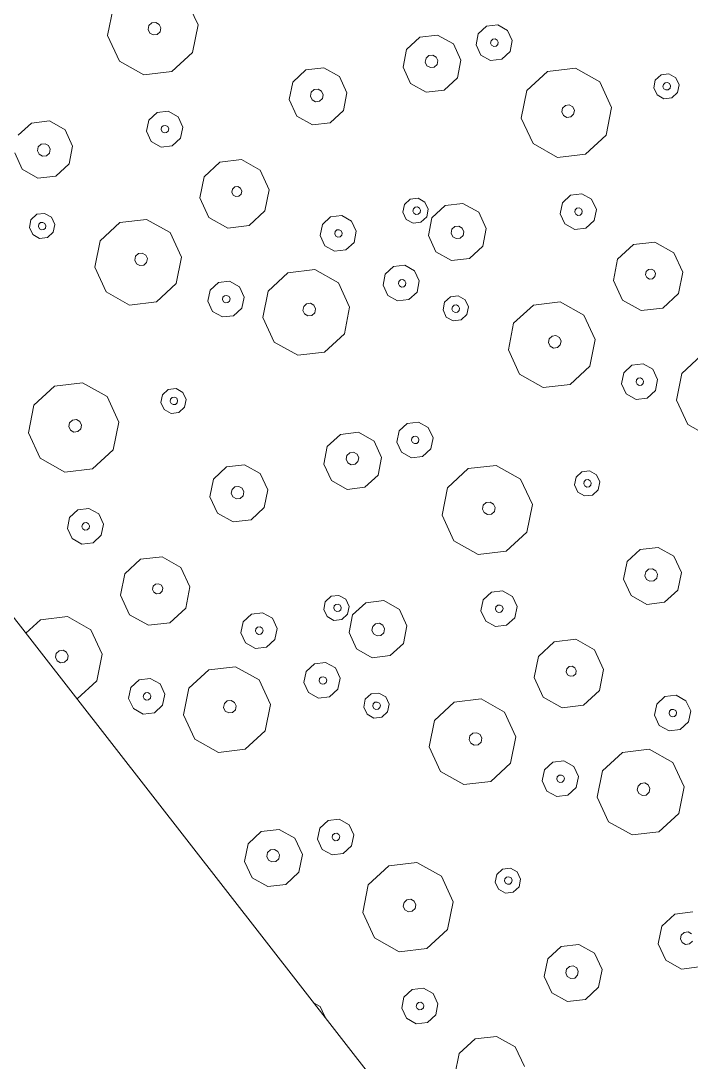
# Model space of a CAD drawing. Header units: metres. Extents: x -2858 to 512, y -1995 to 1252.
# Drawn here: x -585.056 to -582.11, y 432.492 to 437.07 of the extents above; entities that cross this region are included whole.
import ezdxf
from ezdxf.lldxf.tags import DXFTag

# ---------------------------------------------------------------- set-up
doc = ezdxf.new("R2010")
doc.units = ezdxf.units.M
doc.layers.add('Calque commun', color=7, linetype='Continuous')
doc.layers.add('Calque11', color=7, linetype='Continuous')
tags = doc.linetypes.add('HIDDENX2', pattern=[0.75, 0.5, -0.25]).pattern_tags.tags
tags[6:7] = [DXFTag(74, 4), DXFTag(75, 0), DXFTag(340, '0'), DXFTag(46, 1.0), DXFTag(50, 0.0), DXFTag(44, 0.0), DXFTag(45, 0.0)]
tags[4:5] = [DXFTag(74, 4), DXFTag(75, 0), DXFTag(340, '0'), DXFTag(46, 1.0), DXFTag(50, 0.0), DXFTag(44, 0.0), DXFTag(45, 0.0)]

# ---------------------------------------------------------------- blocks, each defined once
blk = doc.blocks.new('geometrebondepartleger')
at = {"layer": 'Calque11', "color": 7, "linetype": 'Continuous', "lineweight": 9}
blk.add_line((150.3457, 147.4392, 79), (130.1803, 35.9078, 79), dxfattribs=at)
blk = doc.blocks.new('pattern')
at = {"layer": 'Calque commun', "color": 54, "linetype": 'Continuous', "lineweight": 9}
for p, q in [((60.1926, 33.9875), (60.2519, 33.9351)), ((60.2519, 33.9351), (60.2691, 33.8579)), ((60.1291, 33.8895), (60.1463, 33.8878)), ((60.1463, 33.8878), (60.1593, 33.8764)), ((60.1111, 33.8479), (60.1073, 33.8648)), ((60.124, 33.8365), (60.1111, 33.8479)), ((60.1413, 33.8348), (60.124, 33.8365)), ((60.1562, 33.8436), (60.1413, 33.8348)), ((60.163, 33.8595), (60.1562, 33.8436)), ((60.1593, 33.8764), (60.163, 33.8595)), ((60.2691, 33.8579), (60.2377, 33.7853)), ((60.0908, 33.7526), (60.0315, 33.805)), ((60.1696, 33.7451), (60.0908, 33.7526)), ((60.2377, 33.7853), (60.1696, 33.7451)), ((60.4863, 33.6772), (60.5545, 33.7174)), ((60.5545, 33.7174), (60.6332, 33.7099)), ((60.6332, 33.7099), (60.6925, 33.6575)), ((60.9942, 33.6197), (61.032, 33.7068)), ((60.4549, 33.6046), (60.4863, 33.6772)), ((60.6925, 33.6575), (60.7097, 33.5803)), ((60.4721, 33.5274), (60.4549, 33.6046)), ((60.5553, 33.5888), (60.5622, 33.6046)), ((60.5622, 33.6046), (60.5771, 33.6134)), ((60.5771, 33.6134), (60.5943, 33.6118)), ((60.5943, 33.6118), (60.6073, 33.6003)), ((61.0149, 33.5271), (60.9942, 33.6197)), ((60.5591, 33.5719), (60.5553, 33.5888)), ((60.572, 33.5604), (60.5591, 33.5719)), ((60.5893, 33.5588), (60.572, 33.5604)), ((60.6042, 33.5676), (60.5893, 33.5588)), ((60.611, 33.5834), (60.6042, 33.5676)), ((60.6073, 33.6003), (60.611, 33.5834)), ((60.7097, 33.5803), (60.6783, 33.5077)), ((60.5314, 33.475), (60.4721, 33.5274)), ((61.086, 33.4642), (61.0149, 33.5271)), ((59.6479, 33.4096), (59.7501, 33.4699)), ((59.7501, 33.4699), (59.8682, 33.4587)), ((60.6101, 33.4675), (60.5314, 33.475)), ((60.6783, 33.5077), (60.6101, 33.4675)), ((61.2623, 33.5035), (61.1805, 33.4552)), ((59.8682, 33.4587), (59.9571, 33.3802)), ((61.1805, 33.4552), (61.086, 33.4642)), ((59.6007, 33.3008), (59.6479, 33.4096)), ((59.9571, 33.3802), (59.9829, 33.2643)), ((59.6265, 33.1849), (59.6007, 33.3008)), ((59.746, 33.2865), (59.7528, 33.3024)), ((59.7497, 33.2696), (59.746, 33.2865)), ((59.7528, 33.3024), (59.7677, 33.3112)), ((59.7677, 33.3112), (59.785, 33.3096)), ((59.785, 33.3096), (59.798, 33.2981)), ((59.798, 33.2981), (59.8017, 33.2812)), ((59.7627, 33.2582), (59.7497, 33.2696)), ((59.7799, 33.2566), (59.7627, 33.2582)), ((59.7948, 33.2654), (59.7799, 33.2566)), ((59.8017, 33.2812), (59.7948, 33.2654)), ((59.9829, 33.2643), (59.9357, 33.1555)), ((61.0602, 33.1941), (61.0799, 33.2395)), ((61.0799, 33.2395), (61.1224, 33.2646)), ((61.1224, 33.2646), (61.1717, 33.2599)), ((61.1717, 33.2599), (61.2087, 33.2272)), ((59.3598, 33.1632), (59.3794, 33.2086)), ((59.3794, 33.2086), (59.422, 33.2337)), ((59.422, 33.2337), (59.4712, 33.229)), ((59.4712, 33.229), (59.5083, 33.1963)), ((59.5083, 33.1963), (59.519, 33.148)), ((61.0709, 33.1459), (61.0602, 33.1941)), ((61.1224, 33.189), (61.1265, 33.1985)), ((61.1265, 33.1985), (61.1355, 33.2038)), ((61.1355, 33.2038), (61.1458, 33.2028)), ((61.1458, 33.2028), (61.1536, 33.196)), ((61.1536, 33.196), (61.1558, 33.1858)), ((61.2087, 33.2272), (61.2195, 33.179)), ((59.3705, 33.1149), (59.3598, 33.1632)), ((59.422, 33.1581), (59.4261, 33.1676)), ((59.4242, 33.1479), (59.422, 33.1581)), ((59.432, 33.1411), (59.4242, 33.1479)), ((59.4261, 33.1676), (59.435, 33.1729)), ((59.435, 33.1729), (59.4454, 33.1719)), ((59.4454, 33.1719), (59.4531, 33.165)), ((59.4554, 33.1549), (59.4513, 33.1454)), ((59.4531, 33.165), (59.4554, 33.1549)), ((59.519, 33.148), (59.4994, 33.1027)), ((59.7154, 33.1064), (59.6265, 33.1849)), ((59.9357, 33.1555), (59.8336, 33.0951)), ((60.4291, 33.1447), (60.4589, 33.1623)), ((60.4589, 33.1623), (60.4934, 33.159)), ((60.4934, 33.159), (60.5193, 33.1361)), ((61.1246, 33.1789), (61.1224, 33.189)), ((61.1324, 33.172), (61.1246, 33.1789)), ((61.1428, 33.171), (61.1324, 33.172)), ((61.1517, 33.1763), (61.1428, 33.171)), ((61.1558, 33.1858), (61.1517, 33.1763)), ((61.2195, 33.179), (61.1998, 33.1336)), ((59.4076, 33.0822), (59.3705, 33.1149)), ((59.4423, 33.1401), (59.432, 33.1411)), ((59.4513, 33.1454), (59.4423, 33.1401)), ((59.4994, 33.1027), (59.4568, 33.0775)), ((59.8336, 33.0951), (59.7154, 33.1064)), ((60.4153, 33.1129), (60.4291, 33.1447)), ((60.4229, 33.0791), (60.4153, 33.1129)), ((60.4531, 33.1101), (60.4573, 33.1196)), ((60.4554, 33.0999), (60.4531, 33.1101)), ((60.4573, 33.1196), (60.4662, 33.1249)), ((60.4662, 33.1249), (60.4765, 33.1239)), ((60.4765, 33.1239), (60.4843, 33.117)), ((60.4866, 33.1069), (60.4824, 33.0973)), ((60.4843, 33.117), (60.4866, 33.1069)), ((60.5268, 33.1023), (60.5131, 33.0705)), ((60.5193, 33.1361), (60.5268, 33.1023)), ((61.108, 33.1132), (61.0709, 33.1459)), ((61.1572, 33.1085), (61.108, 33.1132)), ((61.1998, 33.1336), (61.1572, 33.1085)), ((59.4568, 33.0775), (59.4076, 33.0822)), ((59.9237, 33.0336), (59.9663, 33.0587)), ((59.9663, 33.0587), (60.0155, 33.054)), ((60.4488, 33.0562), (60.4229, 33.0791)), ((60.4833, 33.0529), (60.4488, 33.0562)), ((60.4632, 33.0931), (60.4554, 33.0999)), ((60.4735, 33.0921), (60.4632, 33.0931)), ((60.4824, 33.0973), (60.4735, 33.0921)), ((60.5131, 33.0705), (60.4833, 33.0529)), ((59.9041, 32.9882), (59.9237, 33.0336)), ((60.0155, 33.054), (60.0526, 33.0213)), ((60.0526, 33.0213), (60.0634, 32.9731)), ((60.7008, 32.9903), (60.8073, 33.0532)), ((60.8073, 33.0532), (60.9303, 33.0414)), ((60.9303, 33.0414), (61.023, 32.9596)), ((59.9148, 32.94), (59.9041, 32.9882)), ((59.9663, 32.9831), (59.9704, 32.9926)), ((59.9685, 32.973), (59.9663, 32.9831)), ((59.9763, 32.9661), (59.9685, 32.973)), ((59.9704, 32.9926), (59.9793, 32.9979)), ((59.9866, 32.9651), (59.9763, 32.9661)), ((59.9793, 32.9979), (59.9897, 32.9969)), ((59.9956, 32.9704), (59.9866, 32.9651)), ((59.9897, 32.9969), (59.9975, 32.9901)), ((59.9997, 32.9799), (59.9956, 32.9704)), ((59.9975, 32.9901), (59.9997, 32.9799)), ((60.0634, 32.9731), (60.0437, 32.9277)), ((60.6517, 32.8769), (60.7008, 32.9903)), ((59.9519, 32.9073), (59.9148, 32.94)), ((60.0437, 32.9277), (60.0011, 32.9026)), ((61.023, 32.9596), (61.0498, 32.839)), ((60.0011, 32.9026), (59.9519, 32.9073)), ((60.6785, 32.7563), (60.6517, 32.8769)), ((60.8129, 32.8612), (60.8198, 32.8771)), ((60.8198, 32.8771), (60.8346, 32.8859)), ((60.8346, 32.8859), (60.8519, 32.8842)), ((60.8519, 32.8842), (60.8648, 32.8728)), ((60.8648, 32.8728), (60.8686, 32.8559)), ((61.434, 32.8623), (61.4546, 32.9099)), ((59.4988, 32.8016), (59.5805, 32.8499)), ((59.5805, 32.8499), (59.6751, 32.8409)), ((59.6751, 32.8409), (59.7462, 32.778)), ((60.8166, 32.8443), (60.8129, 32.8612)), ((60.8296, 32.8328), (60.8166, 32.8443)), ((60.8468, 32.8312), (60.8296, 32.8328)), ((60.8617, 32.84), (60.8468, 32.8312)), ((60.8686, 32.8559), (60.8617, 32.84)), ((61.0498, 32.839), (61.0007, 32.7256)), ((61.4406, 32.8325), (61.434, 32.8623)), ((58.9532, 32.772), (59.0213, 32.8122)), ((59.0213, 32.8122), (59.1, 32.8047)), ((59.1, 32.8047), (59.1594, 32.7523)), ((59.461, 32.7145), (59.4988, 32.8016)), ((58.9217, 32.6994), (58.9532, 32.772)), ((59.1594, 32.7523), (59.1765, 32.6751)), ((59.7462, 32.778), (59.7669, 32.6854)), ((59.9763, 32.7117), (60.0785, 32.772)), ((60.0785, 32.772), (60.1967, 32.7607)), ((60.1967, 32.7607), (60.2856, 32.6822)), ((60.7712, 32.6744), (60.6785, 32.7563)), ((58.9389, 32.6222), (58.9217, 32.6994)), ((59.0221, 32.6836), (59.029, 32.6994)), ((59.029, 32.6994), (59.0439, 32.7082)), ((59.0439, 32.7082), (59.0611, 32.7066)), ((59.0611, 32.7066), (59.0741, 32.6951)), ((59.0741, 32.6951), (59.0779, 32.6782)), ((59.4817, 32.6219), (59.461, 32.7145)), ((59.5773, 32.7031), (59.5828, 32.7158)), ((59.5803, 32.6896), (59.5773, 32.7031)), ((59.5907, 32.6805), (59.5803, 32.6896)), ((59.5828, 32.7158), (59.5947, 32.7229)), ((59.5947, 32.7229), (59.6085, 32.7216)), ((59.6085, 32.7216), (59.6189, 32.7124)), ((59.6219, 32.6989), (59.6164, 32.6862)), ((59.6189, 32.7124), (59.6219, 32.6989)), ((59.9291, 32.6028), (59.9763, 32.7117)), ((61.0007, 32.7256), (60.8942, 32.6627)), ((59.0259, 32.6667), (59.0221, 32.6836)), ((59.0389, 32.6552), (59.0259, 32.6667)), ((59.0561, 32.6536), (59.0389, 32.6552)), ((59.071, 32.6624), (59.0561, 32.6536)), ((59.0779, 32.6782), (59.071, 32.6624)), ((59.1765, 32.6751), (59.1451, 32.6026)), ((59.6044, 32.6792), (59.5907, 32.6805)), ((59.6164, 32.6862), (59.6044, 32.6792)), ((59.7669, 32.6854), (59.7291, 32.5983)), ((60.2856, 32.6822), (60.3114, 32.5664)), ((60.8942, 32.6627), (60.7712, 32.6744)), ((58.9982, 32.5698), (58.9389, 32.6222)), ((59.1451, 32.6026), (59.077, 32.5623)), ((59.5528, 32.559), (59.4817, 32.6219)), ((59.7291, 32.5983), (59.6473, 32.55)), ((59.9549, 32.487), (59.9291, 32.6028)), ((60.0744, 32.5886), (60.0813, 32.6045)), ((60.0813, 32.6045), (60.0962, 32.6133)), ((60.0962, 32.6133), (60.1134, 32.6116)), ((60.1134, 32.6116), (60.1264, 32.6002)), ((60.1264, 32.6002), (60.1302, 32.5833)), ((59.077, 32.5623), (58.9982, 32.5698)), ((59.6473, 32.55), (59.5528, 32.559)), ((60.0782, 32.5717), (60.0744, 32.5886)), ((60.0912, 32.5603), (60.0782, 32.5717)), ((60.1084, 32.5586), (60.0912, 32.5603)), ((60.1233, 32.5674), (60.1084, 32.5586)), ((60.1302, 32.5833), (60.1233, 32.5674)), ((60.3114, 32.5664), (60.2642, 32.4575)), ((58.424, 32.475), (58.4498, 32.3591)), ((60.0439, 32.4084), (59.9549, 32.487)), ((60.7535, 32.4234), (60.7732, 32.4688)), ((60.7732, 32.4688), (60.8158, 32.4939)), ((60.8158, 32.4939), (60.865, 32.4892)), ((60.865, 32.4892), (60.9021, 32.4565)), ((60.2642, 32.4575), (60.162, 32.3972)), ((60.7643, 32.3751), (60.7535, 32.4234)), ((60.8157, 32.4183), (60.8199, 32.4278)), ((60.818, 32.4081), (60.8157, 32.4183)), ((60.8199, 32.4278), (60.8288, 32.4331)), ((60.8288, 32.4331), (60.8391, 32.4321)), ((60.8391, 32.4321), (60.8469, 32.4252)), ((60.8492, 32.4151), (60.8451, 32.4056)), ((60.8469, 32.4252), (60.8492, 32.4151)), ((60.9021, 32.4565), (60.9128, 32.4082)), ((60.162, 32.3972), (60.0439, 32.4084)), ((60.8014, 32.3424), (60.7643, 32.3751)), ((60.8258, 32.4013), (60.818, 32.4081)), ((60.8361, 32.4003), (60.8258, 32.4013)), ((60.8451, 32.4056), (60.8361, 32.4003)), ((60.9128, 32.4082), (60.8932, 32.3629)), ((60.9883, 32.3584), (61.0564, 32.3986)), ((61.0564, 32.3986), (61.1351, 32.3911)), ((61.1351, 32.3911), (61.1944, 32.3387)), ((58.4498, 32.3591), (58.4026, 32.2503)), ((59.527, 32.2889), (59.5467, 32.3343)), ((59.5467, 32.3343), (59.5893, 32.3594)), ((59.5893, 32.3594), (59.6385, 32.3548)), ((59.6385, 32.3548), (59.6755, 32.322)), ((60.8506, 32.3377), (60.8014, 32.3424)), ((60.8932, 32.3629), (60.8506, 32.3377)), ((60.9568, 32.2858), (60.9883, 32.3584)), ((61.1944, 32.3387), (61.2116, 32.2615)), ((59.5378, 32.2407), (59.527, 32.2889)), ((59.5892, 32.2838), (59.5933, 32.2934)), ((59.5915, 32.2737), (59.5892, 32.2838)), ((59.5933, 32.2934), (59.6023, 32.2986)), ((59.6023, 32.2986), (59.6126, 32.2976)), ((59.6126, 32.2976), (59.6204, 32.2908)), ((59.6227, 32.2806), (59.6185, 32.2711)), ((59.6204, 32.2908), (59.6227, 32.2806)), ((59.6755, 32.322), (59.6863, 32.2738)), ((60.974, 32.2086), (60.9568, 32.2858)), ((61.0498, 32.2685), (61.0567, 32.2843)), ((61.0567, 32.2843), (61.0716, 32.2931)), ((61.0716, 32.2931), (61.0888, 32.2915)), ((61.0888, 32.2915), (61.1018, 32.28)), ((61.1018, 32.28), (61.1055, 32.2631)), ((58.4026, 32.2503), (58.3004, 32.1899)), ((58.8822, 32.2077), (58.8959, 32.2395)), ((58.8959, 32.2395), (58.9257, 32.2571)), ((58.9257, 32.2571), (58.9602, 32.2538)), ((58.9602, 32.2538), (58.9861, 32.2309)), ((58.9861, 32.2309), (58.9937, 32.1971)), ((59.5748, 32.208), (59.5378, 32.2407)), ((59.5993, 32.2668), (59.5915, 32.2737)), ((59.6096, 32.2658), (59.5993, 32.2668)), ((59.6185, 32.2711), (59.6096, 32.2658)), ((59.6863, 32.2738), (59.6666, 32.2284)), ((61.0536, 32.2516), (61.0498, 32.2685)), ((61.0665, 32.2401), (61.0536, 32.2516)), ((61.0838, 32.2385), (61.0665, 32.2401)), ((61.0987, 32.2473), (61.0838, 32.2385)), ((61.1055, 32.2631), (61.0987, 32.2473)), ((61.2116, 32.2615), (61.1802, 32.189)), ((58.3004, 32.1899), (58.1823, 32.2012)), ((58.8897, 32.1739), (58.8822, 32.2077)), ((58.9199, 32.2049), (58.9241, 32.2144)), ((58.9222, 32.1947), (58.9199, 32.2049)), ((58.93, 32.1879), (58.9222, 32.1947)), ((58.9241, 32.2144), (58.933, 32.2197)), ((58.9403, 32.1869), (58.93, 32.1879)), ((58.933, 32.2197), (58.9434, 32.2187)), ((58.9493, 32.1922), (58.9403, 32.1869)), ((58.9434, 32.2187), (58.9511, 32.2118)), ((58.9534, 32.2017), (58.9493, 32.1922)), ((58.9511, 32.2118), (58.9534, 32.2017)), ((58.9937, 32.1971), (58.9799, 32.1653)), ((59.6241, 32.2033), (59.5748, 32.208)), ((59.6666, 32.2284), (59.6241, 32.2033)), ((60.2272, 32.169), (60.241, 32.2007)), ((60.241, 32.2007), (60.2708, 32.2183)), ((60.2708, 32.2183), (60.3053, 32.215)), ((60.3053, 32.215), (60.3312, 32.1921)), ((60.3312, 32.1921), (60.3387, 32.1584)), ((61.0333, 32.1562), (60.974, 32.2086)), ((61.1802, 32.189), (61.1121, 32.1487)), ((58.3906, 32.1284), (58.4331, 32.1535)), ((58.4331, 32.1535), (58.4824, 32.1489)), ((58.4824, 32.1489), (58.5194, 32.1161)), ((58.9156, 32.151), (58.8897, 32.1739)), ((58.9501, 32.1477), (58.9156, 32.151)), ((58.9799, 32.1653), (58.9501, 32.1477)), ((59.1676, 32.0851), (59.2741, 32.148)), ((59.2741, 32.148), (59.3971, 32.1362)), ((60.2348, 32.1352), (60.2272, 32.169)), ((60.2667, 32.1662), (60.2708, 32.1758)), ((60.2689, 32.1561), (60.2667, 32.1662)), ((60.2767, 32.1492), (60.2689, 32.1561)), ((60.2708, 32.1758), (60.2797, 32.181)), ((60.2871, 32.1482), (60.2767, 32.1492)), ((60.2797, 32.181), (60.2901, 32.1801)), ((60.296, 32.1535), (60.2871, 32.1482)), ((60.2901, 32.1801), (60.2979, 32.1732)), ((60.3001, 32.163), (60.296, 32.1535)), ((60.2979, 32.1732), (60.3001, 32.163)), ((60.3387, 32.1584), (60.325, 32.1266)), ((61.1121, 32.1487), (61.0333, 32.1562)), ((58.3709, 32.083), (58.3906, 32.1284)), ((58.5194, 32.1161), (58.5302, 32.0679)), ((59.3971, 32.1362), (59.4898, 32.0544)), ((60.2607, 32.1123), (60.2348, 32.1352)), ((60.2952, 32.109), (60.2607, 32.1123)), ((60.325, 32.1266), (60.2952, 32.109)), ((58.3816, 32.0348), (58.3709, 32.083)), ((58.4331, 32.0779), (58.4372, 32.0874)), ((58.4353, 32.0678), (58.4331, 32.0779)), ((58.4431, 32.0609), (58.4353, 32.0678)), ((58.4372, 32.0874), (58.4462, 32.0927)), ((58.4535, 32.0599), (58.4431, 32.0609)), ((58.4462, 32.0927), (58.4565, 32.0917)), ((58.4624, 32.0652), (58.4535, 32.0599)), ((58.4565, 32.0917), (58.4643, 32.0849)), ((58.4665, 32.0747), (58.4624, 32.0652)), ((58.4643, 32.0849), (58.4665, 32.0747)), ((58.5302, 32.0679), (58.5105, 32.0225)), ((59.1185, 31.9717), (59.1676, 32.0851)), ((59.4898, 32.0544), (59.5167, 31.9338)), ((59.9323, 32.0297), (60.0004, 32.0699)), ((60.0004, 32.0699), (60.0792, 32.0624)), ((60.0792, 32.0624), (60.1385, 32.01)), ((58.4187, 32.0021), (58.3816, 32.0348)), ((58.4679, 31.9974), (58.4187, 32.0021)), ((58.5105, 32.0225), (58.4679, 31.9974)), ((59.9008, 31.9571), (59.9323, 32.0297)), ((60.1385, 32.01), (60.1557, 31.9328)), ((59.1454, 31.8511), (59.1185, 31.9717)), ((59.2797, 31.956), (59.2866, 31.9719)), ((59.2866, 31.9719), (59.3015, 31.9807)), ((59.3015, 31.9807), (59.3187, 31.979)), ((59.3187, 31.979), (59.3317, 31.9676)), ((59.3317, 31.9676), (59.3354, 31.9507)), ((59.918, 31.8799), (59.9008, 31.9571)), ((60.001, 31.9494), (60.0079, 31.9653)), ((60.0079, 31.9653), (60.0228, 31.9741)), ((60.0228, 31.9741), (60.0401, 31.9725)), ((60.0401, 31.9725), (60.053, 31.961)), ((60.053, 31.961), (60.0568, 31.9441)), ((60.2803, 31.9187), (60.3, 31.9641)), ((60.3, 31.9641), (60.3426, 31.9892)), ((60.3426, 31.9892), (60.3918, 31.9845)), ((60.3918, 31.9845), (60.4289, 31.9518)), ((57.9656, 31.8964), (58.0474, 31.9447)), ((58.0474, 31.9447), (58.1419, 31.9357)), ((58.1419, 31.9357), (58.213, 31.8728)), ((59.2835, 31.9391), (59.2797, 31.956)), ((59.2964, 31.9276), (59.2835, 31.9391)), ((59.3137, 31.926), (59.2964, 31.9276)), ((59.3286, 31.9348), (59.3137, 31.926)), ((59.3354, 31.9507), (59.3286, 31.9348)), ((59.5167, 31.9338), (59.4675, 31.8204)), ((60.0048, 31.9325), (60.001, 31.9494)), ((60.0178, 31.9211), (60.0048, 31.9325)), ((60.035, 31.9194), (60.0178, 31.9211)), ((60.0499, 31.9282), (60.035, 31.9194)), ((60.0568, 31.9441), (60.0499, 31.9282)), ((60.1557, 31.9328), (60.1242, 31.8603)), ((60.2911, 31.8704), (60.2803, 31.9187)), ((60.3412, 31.9165), (60.3454, 31.926)), ((60.3435, 31.9064), (60.3412, 31.9165)), ((60.3454, 31.926), (60.3543, 31.9313)), ((60.3543, 31.9313), (60.3646, 31.9303)), ((60.3646, 31.9303), (60.3724, 31.9234)), ((60.3747, 31.9133), (60.3705, 31.9038)), ((60.3724, 31.9234), (60.3747, 31.9133)), ((60.4289, 31.9518), (60.4396, 31.9035)), ((57.9279, 31.8093), (57.9656, 31.8964)), ((58.213, 31.8728), (58.2337, 31.7802)), ((58.4432, 31.8065), (58.5453, 31.8668)), ((58.5453, 31.8668), (58.6635, 31.8556)), ((59.9773, 31.8275), (59.918, 31.8799)), ((60.3281, 31.8377), (60.2911, 31.8704)), ((60.3513, 31.8995), (60.3435, 31.9064)), ((60.3616, 31.8985), (60.3513, 31.8995)), ((60.3705, 31.9038), (60.3616, 31.8985)), ((60.4396, 31.9035), (60.4199, 31.8581)), ((60.5904, 31.8133), (60.6926, 31.8736)), ((60.6926, 31.8736), (60.8107, 31.8623)), ((58.6635, 31.8556), (58.7524, 31.777)), ((59.238, 31.7693), (59.1454, 31.8511)), ((59.4675, 31.8204), (59.3611, 31.7575)), ((60.0561, 31.82), (59.9773, 31.8275)), ((60.1242, 31.8603), (60.0561, 31.82)), ((60.3774, 31.833), (60.3281, 31.8377)), ((60.4199, 31.8581), (60.3774, 31.833)), ((60.8107, 31.8623), (60.8996, 31.7838)), ((57.9485, 31.7167), (57.9279, 31.8093)), ((58.0441, 31.798), (58.0496, 31.8107)), ((58.0471, 31.7844), (58.0441, 31.798)), ((58.0575, 31.7753), (58.0471, 31.7844)), ((58.0496, 31.8107), (58.0615, 31.8177)), ((58.0713, 31.774), (58.0575, 31.7753)), ((58.0615, 31.8177), (58.0753, 31.8164)), ((58.0832, 31.781), (58.0713, 31.774)), ((58.0753, 31.8164), (58.0857, 31.8072)), ((58.0887, 31.7937), (58.0832, 31.781)), ((58.0857, 31.8072), (58.0887, 31.7937)), ((58.2337, 31.7802), (58.1959, 31.6931)), ((58.396, 31.6976), (58.4432, 31.8065)), ((58.7524, 31.777), (58.7782, 31.6612)), ((60.0248, 31.7515), (60.0386, 31.7832)), ((60.0386, 31.7832), (60.0684, 31.8008)), ((60.0684, 31.8008), (60.1029, 31.7975)), ((60.1029, 31.7975), (60.1288, 31.7746)), ((60.1288, 31.7746), (60.1363, 31.7408)), ((60.5432, 31.7044), (60.5904, 31.8133)), ((60.8996, 31.7838), (60.9254, 31.668)), ((59.3611, 31.7575), (59.238, 31.7693)), ((60.0324, 31.7177), (60.0248, 31.7515)), ((60.0605, 31.7511), (60.0646, 31.7606)), ((60.0627, 31.741), (60.0605, 31.7511)), ((60.0705, 31.7341), (60.0627, 31.741)), ((60.0646, 31.7606), (60.0736, 31.7659)), ((60.0809, 31.7331), (60.0705, 31.7341)), ((60.0736, 31.7659), (60.0839, 31.7649)), ((60.0898, 31.7384), (60.0809, 31.7331)), ((60.0839, 31.7649), (60.0917, 31.758)), ((60.0939, 31.7479), (60.0898, 31.7384)), ((60.0917, 31.758), (60.0939, 31.7479)), ((60.1363, 31.7408), (60.1226, 31.7091)), ((58.0197, 31.6538), (57.9485, 31.7167)), ((58.1959, 31.6931), (58.1142, 31.6448)), ((58.4218, 31.5818), (58.396, 31.6976)), ((58.5412, 31.6834), (58.5481, 31.6993)), ((58.545, 31.6665), (58.5412, 31.6834)), ((58.5481, 31.6993), (58.563, 31.7081)), ((58.563, 31.7081), (58.5803, 31.7064)), ((58.5803, 31.7064), (58.5932, 31.695)), ((58.5932, 31.695), (58.597, 31.6781)), ((60.0583, 31.6948), (60.0324, 31.7177)), ((60.0928, 31.6915), (60.0583, 31.6948)), ((60.1226, 31.7091), (60.0928, 31.6915)), ((60.569, 31.5886), (60.5432, 31.7044)), ((60.6885, 31.6902), (60.6953, 31.7061)), ((60.6922, 31.6733), (60.6885, 31.6902)), ((60.6953, 31.7061), (60.7103, 31.7149)), ((60.7103, 31.7149), (60.7275, 31.7132)), ((60.7275, 31.7132), (60.7404, 31.7018)), ((60.7442, 31.6849), (60.7373, 31.669)), ((60.7404, 31.7018), (60.7442, 31.6849)), ((58.1142, 31.6448), (58.0197, 31.6538)), ((58.558, 31.6551), (58.545, 31.6665)), ((58.5752, 31.6534), (58.558, 31.6551)), ((58.5901, 31.6622), (58.5752, 31.6534)), ((58.597, 31.6781), (58.5901, 31.6622)), ((58.7782, 31.6612), (58.731, 31.5523)), ((60.3219, 31.6122), (60.3645, 31.6373)), ((60.3645, 31.6373), (60.4137, 31.6327)), ((60.7052, 31.6618), (60.6922, 31.6733)), ((60.7224, 31.6602), (60.7052, 31.6618)), ((60.7373, 31.669), (60.7224, 31.6602)), ((60.9254, 31.668), (60.8782, 31.5591)), ((60.3023, 31.5668), (60.3219, 31.6122)), ((60.4137, 31.6327), (60.4508, 31.5999)), ((60.4508, 31.5999), (60.4615, 31.5517)), ((58.5107, 31.5033), (58.4218, 31.5818)), ((58.731, 31.5523), (58.6288, 31.492)), ((59.2204, 31.5182), (59.24, 31.5636)), ((59.24, 31.5636), (59.2826, 31.5887)), ((59.2826, 31.5887), (59.3318, 31.584)), ((59.3318, 31.584), (59.3689, 31.5513)), ((59.3689, 31.5513), (59.3797, 31.503)), ((60.313, 31.5186), (60.3023, 31.5668)), ((60.3645, 31.5617), (60.3686, 31.5712)), ((60.3667, 31.5516), (60.3645, 31.5617)), ((60.3745, 31.5447), (60.3667, 31.5516)), ((60.3686, 31.5712), (60.3775, 31.5765)), ((60.3848, 31.5437), (60.3745, 31.5447)), ((60.3775, 31.5765), (60.3879, 31.5755)), ((60.3938, 31.549), (60.3848, 31.5437)), ((60.3879, 31.5755), (60.3956, 31.5687)), ((60.3979, 31.5585), (60.3938, 31.549)), ((60.3956, 31.5687), (60.3979, 31.5585)), ((60.4615, 31.5517), (60.4419, 31.5063)), ((60.6579, 31.51), (60.569, 31.5886)), ((60.8782, 31.5591), (60.7761, 31.4988)), ((58.6288, 31.492), (58.5107, 31.5033)), ((59.2311, 31.4699), (59.2204, 31.5182)), ((59.2826, 31.5131), (59.2867, 31.5226)), ((59.2848, 31.5029), (59.2826, 31.5131)), ((59.2926, 31.4961), (59.2848, 31.5029)), ((59.2867, 31.5226), (59.2956, 31.5279)), ((59.2956, 31.5279), (59.306, 31.5269)), ((59.3119, 31.5004), (59.3029, 31.4951)), ((59.306, 31.5269), (59.3138, 31.52)), ((59.316, 31.5099), (59.3119, 31.5004)), ((59.3138, 31.52), (59.316, 31.5099)), ((59.3797, 31.503), (59.36, 31.4577)), ((60.3501, 31.4859), (60.313, 31.5186)), ((60.4419, 31.5063), (60.3993, 31.4812)), ((60.7761, 31.4988), (60.6579, 31.51)), ((58.0135, 31.4291), (58.0561, 31.4543)), ((58.0561, 31.4543), (58.1053, 31.4496)), ((59.2682, 31.4372), (59.2311, 31.4699)), ((59.3029, 31.4951), (59.2926, 31.4961)), ((59.36, 31.4577), (59.3174, 31.4325)), ((59.4236, 31.3806), (59.4551, 31.4532)), ((59.4551, 31.4532), (59.5232, 31.4934)), ((59.5232, 31.4934), (59.602, 31.4859)), ((59.602, 31.4859), (59.6613, 31.4336)), ((60.3993, 31.4812), (60.3501, 31.4859)), ((60.8662, 31.4372), (60.9088, 31.4624)), ((60.9088, 31.4624), (60.958, 31.4577)), ((60.958, 31.4577), (60.9951, 31.425)), ((57.9938, 31.3838), (58.0135, 31.4291)), ((58.1053, 31.4496), (58.1424, 31.4168)), ((58.1424, 31.4168), (58.1531, 31.3686)), ((59.3174, 31.4325), (59.2682, 31.4372)), ((59.6613, 31.4336), (59.6785, 31.3563)), ((60.8466, 31.3919), (60.8662, 31.4372)), ((60.9951, 31.425), (61.0058, 31.3767)), ((58.0046, 31.3355), (57.9938, 31.3838)), ((58.056, 31.3786), (58.0602, 31.3882)), ((58.0583, 31.3685), (58.056, 31.3786)), ((58.0661, 31.3616), (58.0583, 31.3685)), ((58.0602, 31.3882), (58.0691, 31.3934)), ((58.0764, 31.3606), (58.0661, 31.3616)), ((58.0691, 31.3934), (58.0794, 31.3924)), ((58.0854, 31.3659), (58.0764, 31.3606)), ((58.0794, 31.3924), (58.0872, 31.3856)), ((58.0895, 31.3754), (58.0854, 31.3659)), ((58.0872, 31.3856), (58.0895, 31.3754)), ((58.1531, 31.3686), (58.1335, 31.3232)), ((59.4408, 31.3034), (59.4236, 31.3806)), ((59.5166, 31.3633), (59.5235, 31.3791)), ((59.5204, 31.3464), (59.5166, 31.3633)), ((59.5235, 31.3791), (59.5384, 31.3879)), ((59.5384, 31.3879), (59.5556, 31.3863)), ((59.5556, 31.3863), (59.5686, 31.3748)), ((59.5686, 31.3748), (59.5724, 31.3579)), ((60.8573, 31.3436), (60.8466, 31.3919)), ((60.9088, 31.3868), (60.9129, 31.3963)), ((60.911, 31.3766), (60.9088, 31.3868)), ((60.9188, 31.3697), (60.911, 31.3766)), ((60.9129, 31.3963), (60.9218, 31.4016)), ((60.9291, 31.3688), (60.9188, 31.3697)), ((60.9218, 31.4016), (60.9322, 31.4006)), ((60.9381, 31.374), (60.9291, 31.3688)), ((60.9322, 31.4006), (60.94, 31.3937)), ((60.9422, 31.3836), (60.9381, 31.374)), ((60.94, 31.3937), (60.9422, 31.3836)), ((61.0058, 31.3767), (60.9862, 31.3313)), ((57.349, 31.3025), (57.3628, 31.3343)), ((57.3628, 31.3343), (57.3926, 31.3519)), ((57.3926, 31.3519), (57.427, 31.3486)), ((57.427, 31.3486), (57.453, 31.3257)), ((57.453, 31.3257), (57.4605, 31.2919)), ((58.0417, 31.3028), (58.0046, 31.3355)), ((58.1335, 31.3232), (58.0909, 31.2981)), ((59.5334, 31.3349), (59.5204, 31.3464)), ((59.5506, 31.3333), (59.5334, 31.3349)), ((59.5655, 31.3421), (59.5506, 31.3333)), ((59.5724, 31.3579), (59.5655, 31.3421)), ((59.6785, 31.3563), (59.647, 31.2838)), ((60.8944, 31.3109), (60.8573, 31.3436)), ((60.9862, 31.3313), (60.9436, 31.3062)), ((57.3565, 31.2687), (57.349, 31.3025)), ((57.3868, 31.2997), (57.3909, 31.3092)), ((57.389, 31.2895), (57.3868, 31.2997)), ((57.3968, 31.2827), (57.389, 31.2895)), ((57.3909, 31.3092), (57.3998, 31.3145)), ((57.4072, 31.2817), (57.3968, 31.2827)), ((57.3998, 31.3145), (57.4102, 31.3135)), ((57.4161, 31.287), (57.4072, 31.2817)), ((57.4102, 31.3135), (57.418, 31.3066)), ((57.4202, 31.2965), (57.4161, 31.287)), ((57.418, 31.3066), (57.4202, 31.2965)), ((57.4605, 31.2919), (57.4467, 31.2601)), ((58.0909, 31.2981), (58.0417, 31.3028)), ((58.6941, 31.2638), (58.7078, 31.2955)), ((58.7078, 31.2955), (58.7376, 31.3131)), ((58.7335, 31.261), (58.7376, 31.2706)), ((58.7376, 31.3131), (58.7721, 31.3099)), ((58.7376, 31.2706), (58.7466, 31.2758)), ((58.7466, 31.2758), (58.7569, 31.2749)), ((58.7569, 31.2749), (58.7647, 31.268)), ((58.7721, 31.3099), (58.798, 31.2869)), ((58.798, 31.2869), (58.8056, 31.2532)), ((59.5001, 31.251), (59.4408, 31.3034)), ((59.647, 31.2838), (59.5789, 31.2435)), ((60.9436, 31.3062), (60.8944, 31.3109)), ((57.3825, 31.2458), (57.3565, 31.2687)), ((57.4169, 31.2425), (57.3825, 31.2458)), ((57.4467, 31.2601), (57.4169, 31.2425)), ((57.6345, 31.1799), (57.7409, 31.2428)), ((57.7409, 31.2428), (57.864, 31.231)), ((57.864, 31.231), (57.9566, 31.1492)), ((58.7016, 31.23), (58.6941, 31.2638)), ((58.7275, 31.2071), (58.7016, 31.23)), ((58.7358, 31.2509), (58.7335, 31.261)), ((58.7435, 31.244), (58.7358, 31.2509)), ((58.7539, 31.243), (58.7435, 31.244)), ((58.7628, 31.2483), (58.7539, 31.243)), ((58.767, 31.2579), (58.7628, 31.2483)), ((58.7647, 31.268), (58.767, 31.2579)), ((58.8056, 31.2532), (58.7918, 31.2214)), ((59.5789, 31.2435), (59.5001, 31.251)), ((60.4413, 31.2053), (60.523, 31.2535)), ((60.523, 31.2535), (60.6175, 31.2445)), ((60.6175, 31.2445), (60.6887, 31.1817)), ((57.5853, 31.0665), (57.6345, 31.1799)), ((58.762, 31.2038), (58.7275, 31.2071)), ((58.7918, 31.2214), (58.762, 31.2038)), ((59.8957, 31.1756), (59.9638, 31.2158)), ((59.9638, 31.2158), (60.0425, 31.2083)), ((60.0425, 31.2083), (60.1018, 31.156)), ((60.4035, 31.1182), (60.4413, 31.2053)), ((60.6887, 31.1817), (60.7094, 31.089)), ((57.9566, 31.1492), (57.9835, 31.0286)), ((58.3991, 31.1245), (58.4672, 31.1647)), ((58.4672, 31.1647), (58.546, 31.1572)), ((58.546, 31.1572), (58.6053, 31.1049)), ((59.8642, 31.1031), (59.8957, 31.1756)), ((60.1018, 31.156), (60.119, 31.0788)), ((60.9188, 31.1153), (61.021, 31.1756)), ((61.021, 31.1756), (61.139, 31.1644)), ((58.3676, 31.0519), (58.3991, 31.1245)), ((58.6053, 31.1049), (58.6225, 31.0276)), ((59.8814, 31.0258), (59.8642, 31.1031)), ((59.9646, 31.0872), (59.9715, 31.1031)), ((59.9684, 31.0703), (59.9646, 31.0872)), ((59.9715, 31.1031), (59.9864, 31.1119)), ((59.9864, 31.1119), (60.0036, 31.1102)), ((60.0036, 31.1102), (60.0166, 31.0988)), ((60.0166, 31.0988), (60.0204, 31.0819)), ((60.4242, 31.0255), (60.4035, 31.1182)), ((60.5198, 31.1068), (60.5253, 31.1195)), ((60.5228, 31.0933), (60.5198, 31.1068)), ((60.5331, 31.0841), (60.5228, 31.0933)), ((60.5253, 31.1195), (60.5372, 31.1265)), ((60.5372, 31.1265), (60.551, 31.1252)), ((60.5589, 31.0898), (60.5469, 31.0828)), ((60.551, 31.1252), (60.5614, 31.1161)), ((60.5644, 31.1025), (60.5589, 31.0898)), ((60.5614, 31.1161), (60.5644, 31.1025)), ((60.7094, 31.089), (60.6716, 31.0019)), ((60.8716, 31.0064), (60.9188, 31.1153)), ((57.6122, 30.9459), (57.5853, 31.0665)), ((57.7465, 31.0508), (57.7534, 31.0667)), ((57.7503, 31.0339), (57.7465, 31.0508)), ((57.7534, 31.0667), (57.7683, 31.0755)), ((57.7683, 31.0755), (57.7855, 31.0738)), ((57.7855, 31.0738), (57.7985, 31.0624)), ((57.8023, 31.0455), (57.7954, 31.0296)), ((57.7985, 31.0624), (57.8023, 31.0455)), ((58.3848, 30.9747), (58.3676, 31.0519)), ((58.4679, 31.0442), (58.4748, 31.0601)), ((58.4716, 31.0273), (58.4679, 31.0442)), ((58.4748, 31.0601), (58.4897, 31.0689)), ((58.4897, 31.0689), (58.5069, 31.0673)), ((58.5069, 31.0673), (58.5198, 31.0558)), ((58.5198, 31.0558), (58.5236, 31.0389)), ((58.7472, 31.0135), (58.7668, 31.0589)), ((58.7668, 31.0589), (58.8094, 31.084)), ((58.8094, 31.084), (58.8586, 31.0793)), ((58.8586, 31.0793), (58.8957, 31.0466)), ((58.8957, 31.0466), (58.9064, 30.9983)), ((59.9814, 31.0589), (59.9684, 31.0703)), ((59.9986, 31.0572), (59.9814, 31.0589)), ((60.0135, 31.066), (59.9986, 31.0572)), ((60.0204, 31.0819), (60.0135, 31.066)), ((60.119, 31.0788), (60.0876, 31.0062)), ((60.5469, 31.0828), (60.5331, 31.0841)), ((57.7633, 31.0225), (57.7503, 31.0339)), ((57.7805, 31.0208), (57.7633, 31.0225)), ((57.7954, 31.0296), (57.7805, 31.0208)), ((57.9835, 31.0286), (57.9343, 30.9152)), ((58.4846, 31.0159), (58.4716, 31.0273)), ((58.5018, 31.0142), (58.4846, 31.0159)), ((58.5167, 31.023), (58.5018, 31.0142)), ((58.5236, 31.0389), (58.5167, 31.023)), ((58.6225, 31.0276), (58.591, 30.9551)), ((58.7579, 30.9652), (58.7472, 31.0135)), ((58.8081, 31.0113), (58.8122, 31.0208)), ((58.8103, 31.0012), (58.8081, 31.0113)), ((58.8181, 30.9943), (58.8103, 31.0012)), ((58.8122, 31.0208), (58.8211, 31.0261)), ((58.8211, 31.0261), (58.8315, 31.0251)), ((58.8374, 30.9986), (58.8284, 30.9933)), ((58.8315, 31.0251), (58.8392, 31.0182)), ((58.8415, 31.0081), (58.8374, 30.9986)), ((58.8392, 31.0182), (58.8415, 31.0081)), ((58.9064, 30.9983), (58.8868, 30.953)), ((59.9407, 30.9735), (59.8814, 31.0258)), ((60.0876, 31.0062), (60.0195, 30.966)), ((60.4953, 30.9627), (60.4242, 31.0255)), ((60.6716, 31.0019), (60.5898, 30.9537)), ((60.8974, 30.8906), (60.8716, 31.0064)), ((61.0169, 30.9922), (61.0238, 31.0081)), ((61.0238, 31.0081), (61.0387, 31.0169)), ((61.0387, 31.0169), (61.0559, 31.0153)), ((61.0559, 31.0153), (61.0689, 31.0038)), ((61.0689, 31.0038), (61.0727, 30.9869)), ((58.4441, 30.9223), (58.3848, 30.9747)), ((58.591, 30.9551), (58.5229, 30.9148)), ((58.795, 30.9325), (58.7579, 30.9652)), ((58.8284, 30.9933), (58.8181, 30.9943)), ((58.8868, 30.953), (58.8442, 30.9278)), ((59.0572, 30.9081), (59.1594, 30.9684)), ((59.1594, 30.9684), (59.2775, 30.9571)), ((59.2775, 30.9571), (59.3665, 30.8786)), ((60.0195, 30.966), (59.9407, 30.9735)), ((60.5898, 30.9537), (60.4953, 30.9627)), ((61.0207, 30.9753), (61.0169, 30.9922)), ((61.0337, 30.9639), (61.0207, 30.9753)), ((61.0509, 30.9623), (61.0337, 30.9639)), ((61.0658, 30.971), (61.0509, 30.9623)), ((61.0727, 30.9869), (61.0658, 30.971)), ((57.7048, 30.8641), (57.6122, 30.9459)), ((57.9343, 30.9152), (57.8279, 30.8523)), ((58.5229, 30.9148), (58.4441, 30.9223)), ((58.8442, 30.9278), (58.795, 30.9325)), ((59.01, 30.7992), (59.0572, 30.9081)), ((57.8279, 30.8523), (57.7048, 30.8641)), ((58.4917, 30.8463), (58.5054, 30.878)), ((58.5054, 30.878), (58.5352, 30.8956)), ((58.5314, 30.8554), (58.5404, 30.8607)), ((58.5352, 30.8956), (58.5697, 30.8923)), ((58.5404, 30.8607), (58.5507, 30.8597)), ((58.5507, 30.8597), (58.5585, 30.8528)), ((58.5697, 30.8923), (58.5956, 30.8694)), ((58.5956, 30.8694), (58.6032, 30.8356)), ((59.3665, 30.8786), (59.3923, 30.7628)), ((60.9864, 30.8121), (60.8974, 30.8906)), ((58.4992, 30.8125), (58.4917, 30.8463)), ((58.5251, 30.7896), (58.4992, 30.8125)), ((58.5273, 30.8459), (58.5314, 30.8554)), ((58.5296, 30.8358), (58.5273, 30.8459)), ((58.5373, 30.8289), (58.5296, 30.8358)), ((58.5477, 30.8279), (58.5373, 30.8289)), ((58.5566, 30.8332), (58.5477, 30.8279)), ((58.5608, 30.8427), (58.5566, 30.8332)), ((58.5585, 30.8528), (58.5608, 30.8427)), ((58.6032, 30.8356), (58.5894, 30.8039)), ((61.0738, 30.8038), (60.9864, 30.8121)), ((58.5596, 30.7863), (58.5251, 30.7896)), ((58.5894, 30.8039), (58.5596, 30.7863)), ((59.0358, 30.6834), (59.01, 30.7992)), ((59.1553, 30.785), (59.1622, 30.8009)), ((59.159, 30.7681), (59.1553, 30.785)), ((59.172, 30.7566), (59.159, 30.7681)), ((59.1622, 30.8009), (59.1771, 30.8097)), ((59.1771, 30.8097), (59.1943, 30.808)), ((59.1943, 30.808), (59.2073, 30.7966)), ((59.211, 30.7797), (59.2042, 30.7638)), ((59.2073, 30.7966), (59.211, 30.7797)), ((58.7887, 30.707), (58.8313, 30.7322)), ((58.8313, 30.7322), (58.8805, 30.7275)), ((58.8805, 30.7275), (58.9176, 30.6947)), ((59.1892, 30.755), (59.172, 30.7566)), ((59.2042, 30.7638), (59.1892, 30.755)), ((59.3923, 30.7628), (59.3451, 30.6539)), ((60.4695, 30.6926), (60.4892, 30.738)), ((60.4892, 30.738), (60.5318, 30.7631)), ((60.5318, 30.7631), (60.581, 30.7584)), ((60.581, 30.7584), (60.618, 30.7257)), ((60.618, 30.7257), (60.6288, 30.6774)), ((57.7069, 30.6584), (57.7494, 30.6835)), ((57.7494, 30.6835), (57.7987, 30.6788)), ((57.7987, 30.6788), (57.8357, 30.6461)), ((58.7691, 30.6617), (58.7887, 30.707)), ((58.9176, 30.6947), (58.9284, 30.6465)), ((59.1248, 30.6048), (59.0358, 30.6834)), ((60.4803, 30.6443), (60.4695, 30.6926)), ((60.5317, 30.6875), (60.5358, 30.697)), ((60.534, 30.6773), (60.5317, 30.6875)), ((60.5418, 30.6705), (60.534, 30.6773)), ((60.5358, 30.697), (60.5448, 30.7023)), ((60.5448, 30.7023), (60.5551, 30.7013)), ((60.561, 30.6747), (60.5521, 30.6695)), ((60.5551, 30.7013), (60.5629, 30.6944)), ((60.5652, 30.6843), (60.561, 30.6747)), ((60.5629, 30.6944), (60.5652, 30.6843)), ((60.6288, 30.6774), (60.6091, 30.632)), ((57.6872, 30.613), (57.7069, 30.6584)), ((57.8357, 30.6461), (57.8465, 30.5978)), ((58.7798, 30.6134), (58.7691, 30.6617)), ((58.8313, 30.6565), (58.8354, 30.6661)), ((58.8335, 30.6464), (58.8313, 30.6565)), ((58.8413, 30.6395), (58.8335, 30.6464)), ((58.8354, 30.6661), (58.8443, 30.6713)), ((58.8517, 30.6385), (58.8413, 30.6395)), ((58.8443, 30.6713), (58.8547, 30.6703)), ((58.8606, 30.6438), (58.8517, 30.6385)), ((58.8547, 30.6703), (58.8625, 30.6635)), ((58.8647, 30.6533), (58.8606, 30.6438)), ((58.8625, 30.6635), (58.8647, 30.6533)), ((58.9284, 30.6465), (58.9087, 30.6011)), ((59.3451, 30.6539), (59.2429, 30.5936)), ((59.8247, 30.6114), (59.8384, 30.6431)), ((59.8384, 30.6431), (59.8682, 30.6607)), ((59.8682, 30.6607), (59.9027, 30.6574)), ((59.9027, 30.6574), (59.9286, 30.6345)), ((59.9286, 30.6345), (59.9362, 30.6007)), ((60.5173, 30.6116), (60.4803, 30.6443)), ((60.5521, 30.6695), (60.5418, 30.6705)), ((60.6091, 30.632), (60.5666, 30.6069)), ((57.6979, 30.5647), (57.6872, 30.613)), ((57.7494, 30.6079), (57.7535, 30.6174)), ((57.7517, 30.5977), (57.7494, 30.6079)), ((57.7594, 30.5909), (57.7517, 30.5977)), ((57.7535, 30.6174), (57.7625, 30.6227)), ((57.7698, 30.5899), (57.7594, 30.5909)), ((57.7625, 30.6227), (57.7728, 30.6217)), ((57.7787, 30.5952), (57.7698, 30.5899)), ((57.7728, 30.6217), (57.7806, 30.6148)), ((57.7828, 30.6047), (57.7787, 30.5952)), ((57.7806, 30.6148), (57.7828, 30.6047)), ((57.8465, 30.5978), (57.8268, 30.5525)), ((57.9219, 30.548), (57.99, 30.5882)), ((57.99, 30.5882), (58.0688, 30.5807)), ((58.8169, 30.5807), (58.7798, 30.6134)), ((58.9087, 30.6011), (58.8661, 30.576)), ((59.2429, 30.5936), (59.1248, 30.6048)), ((59.8322, 30.5776), (59.8247, 30.6114)), ((59.8624, 30.6085), (59.8666, 30.618)), ((59.8647, 30.5984), (59.8624, 30.6085)), ((59.8725, 30.5915), (59.8647, 30.5984)), ((59.8666, 30.618), (59.8755, 30.6233)), ((59.8828, 30.5905), (59.8725, 30.5915)), ((59.8755, 30.6233), (59.8859, 30.6223)), ((59.8918, 30.5958), (59.8828, 30.5905)), ((59.8859, 30.6223), (59.8936, 30.6155)), ((59.8959, 30.6053), (59.8918, 30.5958)), ((59.8936, 30.6155), (59.8959, 30.6053)), ((59.9362, 30.6007), (59.9224, 30.569)), ((60.5666, 30.6069), (60.5173, 30.6116)), ((57.735, 30.532), (57.6979, 30.5647)), ((57.8268, 30.5525), (57.7842, 30.5273)), ((57.8905, 30.4754), (57.9219, 30.548)), ((58.0688, 30.5807), (58.1281, 30.5284)), ((58.8661, 30.576), (58.8169, 30.5807)), ((59.3331, 30.532), (59.3756, 30.5572)), ((59.3756, 30.5572), (59.4249, 30.5525)), ((59.4249, 30.5525), (59.4619, 30.5198)), ((59.8581, 30.5547), (59.8322, 30.5776)), ((59.8926, 30.5514), (59.8581, 30.5547)), ((59.9224, 30.569), (59.8926, 30.5514)), ((60.1101, 30.4888), (60.2166, 30.5516)), ((60.2166, 30.5516), (60.3396, 30.5399)), ((60.3396, 30.5399), (60.4323, 30.4581)), ((57.7842, 30.5273), (57.735, 30.532)), ((58.1281, 30.5284), (58.1453, 30.4511)), ((59.3134, 30.4867), (59.3331, 30.532)), ((59.3797, 30.4911), (59.3887, 30.4964)), ((59.3887, 30.4964), (59.399, 30.4954)), ((59.399, 30.4954), (59.4068, 30.4885)), ((59.4619, 30.5198), (59.4727, 30.4715)), ((57.9077, 30.3982), (57.8905, 30.4754)), ((57.9834, 30.4581), (57.9903, 30.4739)), ((57.9872, 30.4412), (57.9834, 30.4581)), ((57.9903, 30.4739), (58.0052, 30.4827)), ((58.0052, 30.4827), (58.0225, 30.4811)), ((58.0225, 30.4811), (58.0354, 30.4696)), ((58.0392, 30.4527), (58.0323, 30.4369)), ((58.0354, 30.4696), (58.0392, 30.4527)), ((58.1453, 30.4511), (58.1138, 30.3786)), ((59.3241, 30.4384), (59.3134, 30.4867)), ((59.3756, 30.4816), (59.3797, 30.4911)), ((59.3778, 30.4714), (59.3756, 30.4816)), ((59.3856, 30.4646), (59.3778, 30.4714)), ((59.396, 30.4636), (59.3856, 30.4646)), ((59.4049, 30.4688), (59.396, 30.4636)), ((59.409, 30.4784), (59.4049, 30.4688)), ((59.4068, 30.4885), (59.409, 30.4784)), ((59.4727, 30.4715), (59.453, 30.4261)), ((60.061, 30.3754), (60.1101, 30.4888)), ((60.4323, 30.4581), (60.4592, 30.3374)), ((58.0002, 30.4297), (57.9872, 30.4412)), ((58.0174, 30.4281), (58.0002, 30.4297)), ((58.0323, 30.4369), (58.0174, 30.4281)), ((59.3612, 30.4057), (59.3241, 30.4384)), ((59.4104, 30.401), (59.3612, 30.4057)), ((59.453, 30.4261), (59.4104, 30.401)), ((57.967, 30.3459), (57.9077, 30.3982)), ((58.1138, 30.3786), (58.0457, 30.3383)), ((60.0879, 30.2547), (60.061, 30.3754)), ((60.2222, 30.3596), (60.2291, 30.3755)), ((60.226, 30.3427), (60.2222, 30.3596)), ((60.2291, 30.3755), (60.244, 30.3843)), ((60.244, 30.3843), (60.2612, 30.3827)), ((60.2612, 30.3827), (60.2742, 30.3712)), ((60.2779, 30.3543), (60.2711, 30.3384)), ((60.2742, 30.3712), (60.2779, 30.3543)), ((58.0457, 30.3383), (57.967, 30.3459)), ((58.3625, 30.2704), (58.4306, 30.3107)), ((58.4306, 30.3107), (58.5094, 30.3032)), ((58.9081, 30.3001), (58.9899, 30.3483)), ((58.9899, 30.3483), (59.0844, 30.3393)), ((59.0844, 30.3393), (59.1555, 30.2765)), ((60.2389, 30.3313), (60.226, 30.3427)), ((60.2562, 30.3296), (60.2389, 30.3313)), ((60.2711, 30.3384), (60.2562, 30.3296)), ((60.4592, 30.3374), (60.41, 30.224)), ((58.331, 30.1979), (58.3625, 30.2704)), ((58.5094, 30.3032), (58.5687, 30.2508)), ((58.8704, 30.213), (58.9081, 30.3001)), ((59.1555, 30.2765), (59.1762, 30.1838)), ((59.3857, 30.2101), (59.4879, 30.2705)), ((59.4879, 30.2705), (59.606, 30.2592)), ((58.5687, 30.2508), (58.5859, 30.1736)), ((58.9921, 30.2143), (59.004, 30.2213)), ((59.004, 30.2213), (59.0178, 30.22)), ((59.0178, 30.22), (59.0282, 30.2109)), ((59.606, 30.2592), (59.6949, 30.1807)), ((60.1805, 30.1729), (60.0879, 30.2547)), ((60.41, 30.224), (60.3036, 30.1612)), ((58.3482, 30.1206), (58.331, 30.1979)), ((58.4314, 30.182), (58.4383, 30.1979)), ((58.4352, 30.1651), (58.4314, 30.182)), ((58.4383, 30.1979), (58.4532, 30.2067)), ((58.4532, 30.2067), (58.4705, 30.205)), ((58.4705, 30.205), (58.4834, 30.1936)), ((58.4872, 30.1767), (58.4803, 30.1608)), ((58.4834, 30.1936), (58.4872, 30.1767)), ((58.5859, 30.1736), (58.5544, 30.101)), ((58.891, 30.1203), (58.8704, 30.213)), ((58.9866, 30.2016), (58.9921, 30.2143)), ((58.9896, 30.1881), (58.9866, 30.2016)), ((59, 30.1789), (58.9896, 30.1881)), ((59.0138, 30.1776), (59, 30.1789)), ((59.0257, 30.1846), (59.0138, 30.1776)), ((59.0312, 30.1973), (59.0257, 30.1846)), ((59.0282, 30.2109), (59.0312, 30.1973)), ((59.1762, 30.1838), (59.1384, 30.0967)), ((59.3385, 30.1013), (59.3857, 30.2101)), ((59.6949, 30.1807), (59.7207, 30.0648)), ((60.3036, 30.1612), (60.1805, 30.1729)), ((58.4482, 30.1537), (58.4352, 30.1651)), ((58.4654, 30.152), (58.4482, 30.1537)), ((58.4803, 30.1608), (58.4654, 30.152)), ((58.4075, 30.0683), (58.3482, 30.1206)), ((58.5544, 30.101), (58.4863, 30.0608)), ((58.9622, 30.0575), (58.891, 30.1203)), ((59.1384, 30.0967), (59.0567, 30.0485)), ((59.3643, 29.9854), (59.3385, 30.1013)), ((59.4837, 30.087), (59.4906, 30.1029)), ((59.4875, 30.0702), (59.4837, 30.087)), ((59.4906, 30.1029), (59.5055, 30.1117)), ((59.5055, 30.1117), (59.5228, 30.1101)), ((59.5228, 30.1101), (59.5357, 30.0986)), ((59.5395, 30.0817), (59.5326, 30.0659)), ((59.5357, 30.0986), (59.5395, 30.0817)), ((58.4863, 30.0608), (58.4075, 30.0683)), ((59.0567, 30.0485), (58.9622, 30.0575)), ((59.5005, 30.0587), (59.4875, 30.0702)), ((59.5177, 30.0571), (59.5005, 30.0587)), ((59.5326, 30.0659), (59.5177, 30.0571)), ((59.7207, 30.0648), (59.6735, 29.956)), ((59.4532, 29.9069), (59.3643, 29.9854)), ((59.6735, 29.956), (59.5713, 29.8956)), ((59.5713, 29.8956), (59.4532, 29.9069)), ((58.956, 29.8328), (58.9986, 29.8579)), ((58.9986, 29.8579), (59.0478, 29.8532)), ((59.0478, 29.8532), (59.0849, 29.8205)), ((58.9363, 29.7874), (58.956, 29.8328)), ((59.0849, 29.8205), (59.0956, 29.7722)), ((58.9471, 29.7391), (58.9363, 29.7874)), ((58.9985, 29.7823), (59.0027, 29.7918)), ((59.0008, 29.7721), (58.9985, 29.7823)), ((59.0086, 29.7653), (59.0008, 29.7721)), ((59.0027, 29.7918), (59.0116, 29.7971)), ((59.0189, 29.7643), (59.0086, 29.7653)), ((59.0116, 29.7971), (59.0219, 29.7961)), ((59.0279, 29.7696), (59.0189, 29.7643)), ((59.0219, 29.7961), (59.0297, 29.7892)), ((59.032, 29.7791), (59.0279, 29.7696)), ((59.0297, 29.7892), (59.032, 29.7791)), ((59.0956, 29.7722), (59.076, 29.7269)), ((58.9842, 29.7064), (58.9471, 29.7391)), ((59.076, 29.7269), (59.0334, 29.7017)), ((59.6503, 29.6992), (59.6801, 29.7168)), ((59.6801, 29.7168), (59.7146, 29.7135)), ((59.7146, 29.7135), (59.7405, 29.6906)), ((59.0334, 29.7017), (58.9842, 29.7064)), ((59.6366, 29.6674), (59.6503, 29.6992)), ((59.6441, 29.6336), (59.6366, 29.6674)), ((59.676, 29.6647), (59.6801, 29.6742)), ((59.6801, 29.6742), (59.6891, 29.6795)), ((59.6891, 29.6795), (59.6994, 29.6785)), ((59.6994, 29.6785), (59.7072, 29.6716)), ((59.7072, 29.6716), (59.7094, 29.6615)), ((59.7405, 29.6906), (59.7481, 29.6568)), ((58.577, 29.5836), (58.6834, 29.6464)), ((58.6834, 29.6464), (58.8065, 29.6347)), ((58.8065, 29.6347), (58.8991, 29.5529)), ((59.67, 29.6107), (59.6441, 29.6336)), ((59.6783, 29.6545), (59.676, 29.6647)), ((59.686, 29.6477), (59.6783, 29.6545)), ((59.6964, 29.6467), (59.686, 29.6477)), ((59.7053, 29.652), (59.6964, 29.6467)), ((59.7343, 29.6251), (59.7045, 29.6075)), ((59.7094, 29.6615), (59.7053, 29.652)), ((59.7481, 29.6568), (59.7343, 29.6251)), ((58.5278, 29.4702), (58.577, 29.5836)), ((59.7045, 29.6075), (59.67, 29.6107)), ((58.8991, 29.5529), (58.926, 29.4322)), ((59.3416, 29.5281), (59.4097, 29.5684)), ((59.4097, 29.5684), (59.4885, 29.5609)), ((59.4885, 29.5609), (59.5478, 29.5085)), ((59.3101, 29.4556), (59.3416, 29.5281)), ((59.5478, 29.5085), (59.565, 29.4313)), ((58.689, 29.4544), (58.6959, 29.4703)), ((58.6928, 29.4375), (58.689, 29.4544)), ((58.6959, 29.4703), (58.7108, 29.4791)), ((58.7108, 29.4791), (58.728, 29.4775)), ((58.728, 29.4775), (58.741, 29.466)), ((58.7448, 29.4491), (58.7379, 29.4332)), ((58.741, 29.466), (58.7448, 29.4491)), ((59.3273, 29.3783), (59.3101, 29.4556)), ((59.4104, 29.4479), (59.4172, 29.4638)), ((59.4141, 29.431), (59.4104, 29.4479)), ((59.4172, 29.4638), (59.4322, 29.4725)), ((59.4322, 29.4725), (59.4494, 29.4709)), ((59.4494, 29.4709), (59.4623, 29.4595)), ((59.4661, 29.4426), (59.4592, 29.4267)), ((59.4623, 29.4595), (59.4661, 29.4426)), ((58.7058, 29.4261), (58.6928, 29.4375)), ((58.723, 29.4244), (58.7058, 29.4261)), ((58.7379, 29.4332), (58.723, 29.4244)), ((58.926, 29.4322), (58.8768, 29.3188)), ((59.4271, 29.4195), (59.4141, 29.431)), ((59.4443, 29.4179), (59.4271, 29.4195)), ((59.4592, 29.4267), (59.4443, 29.4179)), ((59.565, 29.4313), (59.5335, 29.3587)), ((59.3866, 29.326), (59.3273, 29.3783)), ((58.8768, 29.3188), (58.7704, 29.256)), ((59.4654, 29.3185), (59.3866, 29.326))]:
    blk.add_line(p, q, dxfattribs=at)
at = {"layer": 'Calque commun', "color": 7, "linetype": 'Continuous', "lineweight": 9}
mesh = blk.add_polyface(dxfattribs=at)
corners = [(70.8497, 113.5412), (53.8349, 19.1692), (74.7282, 106.3237), (76.0435, 113.5984), (74.769, 106.1763), (58.8077, 18.2701), (114.1703, 105.207), (114.1703, 98.5387)]
mesh.append_faces([[corners[k] for k in face] for face in [(3, 4, 6)]], dxfattribs={"vtx0": -1, "vtx1": -1, "color": 7})
mesh.append_faces([[corners[k] for k in face] for face in [(3, 2, 4)]], dxfattribs={"vtx0": -1, "vtx2": -1, "color": 7})
mesh.append_faces([[corners[k] for k in face] for face in [(5, 2, 1)]], dxfattribs={"vtx1": -1, "color": 7})
mesh.append_faces([[corners[k] for k in face] for face in [(0, 1, 2), (3, 0, 2)]], dxfattribs={"vtx1": -1, "vtx2": -1, "color": 7})
mesh.append_faces([[corners[k] for k in face] for face in [(4, 7, 6)]], dxfattribs={"vtx2": -1, "color": 7})

msp = doc.modelspace()

# ---------------------------------------------------------------- linework, layer by layer
at = {"layer": 'Calque commun', "color": 3, "linetype": 'HIDDENX2', "lineweight": 18, "extrusion": (0, 0, -1)}
for centre, radius, start, end in [((492.6784, 547.6026), 120.3746, 259.883419, 322.052272), ((494.5277, 544.1418), 162.6468, 258.823451, 321.396966), ((494.5277, 544.1418), 162.6468, 258.823451, 321.396966), ((494.5277, 544.1418), 162.6468, 258.823451, 321.396966)]:
    msp.add_arc(centre, radius, start, end, dxfattribs=at)

# ---------------------------------------------------------------- block references
at = {"layer": 'Calque commun', "color": 0, "linetype": 'ByBlock', "lineweight": -2, "rotation": 228.1617603435354}
for name, p in [('geometrebondepartleger', (-528.8356, 560.3039)), ('pattern', (-567.2453, 500.4263))]:
    msp.add_blockref(name, p, dxfattribs=at)

doc.saveas('drawing.dxf')
